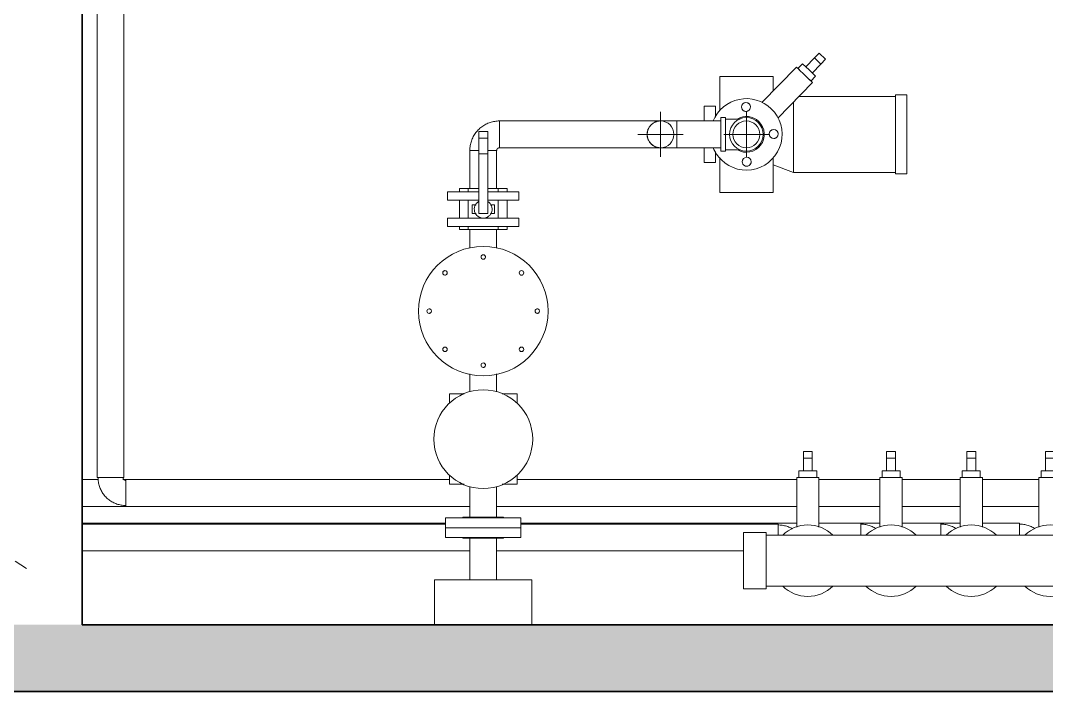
# Model space of a CAD drawing. Header units: metres. Extents: x -3 to 175, y -5 to 18.
# Drawn here: x 36.752 to 39.055, y -0.027 to 1.481 of the extents above; entities that cross this region are included whole.
import ezdxf

# ---------------------------------------------------------------- set-up
doc = ezdxf.new("R2010")
doc.units = ezdxf.units.M
for name, color, linetype, lineweight in [('A-WALL-PATT', 7, 'Continuous', 35), ('I-WALL', 7, 'Continuous', 9), ('M-EQPM', 7, 'Continuous', 9), ('P-PIPE', 7, 'Continuous', 9), ('P-PIPE-CNTR', 7, 'Continuous', 9)]:
    doc.layers.add(name, color=color, linetype=linetype, lineweight=lineweight)
pattern_1 = [(50, (30.7992, 0), (0.728738, -0.06376), [0.0762, -0.8382]), (355, (30.7992, 0), (-0.14097, 0.764224), [0.06096, -0.67056]), (100.451, (30.85994, -0.0053), (0.58777, 0.700469), [0.06476, -0.71236]), (46.184, (30.7992, 0.2032), (1.084314, -0.168175), [0.1143, -1.257]), (96.636, (30.8896, 0.1892), (0.94999, 0.989753), [0.09714, -1.069]), (351.184, (30.7992, 0.2032), (0.94969, 0.990147), [0.09144, -1.006]), (21, (30.9008, 0.1524), (0.606457, -0.409065), [0.0762, -0.8382]), (326, (30.9008, 0.1524), (0.247208, 0.73675), [0.06096, -0.67056]), (71.451, (30.95135, 0.1183), (0.85367, 0.327687), [0.06476, -0.71236]), (37.5, (30.7992, 0), (0.0123552, 0.3382243), [0.03353, -0.6289, 0.03353, -0.64719, -0.6731]), (37.5, (30.7992, 0), (0.0123552, 0.3382243), [-1.343, 0.03353, -0.63957]), (7.5, (30.7992, 0), (0.2672815, 0.4007255), [0.03353, -0.35458, 0.03353, -0.61366, -0.25654]), (7.5, (30.7992, 0), (0.2672815, 0.4007255), [-1.035, 0.03353, -0.22301]), (327.5, (30.57264, 0), (0.5423632, -0.0229212), [0.03353, -0.22047, 0.03353, -0.75895, -1.052]), (327.5, (30.57264, 0), (0.5423632, -0.0229212), [-1.046, 0.03353, -1.018]), (317.5, (30.47104, 0), (0.592516, 0.101701), [0.03353, -0.29667, 0.03353, -0.49276, -0.74676]), (317.5, (30.47104, 0), (0.592516, 0.101701), [-0.85649, 0.03353, -0.71323])]

# ---------------------------------------------------------------- blocks, each defined once
blk = doc.blocks.new('M_End Suction Pump - Close Coupled - 3_6 LPS - 0_9 Meter Head-2995369-N-Estancos')
at = {"layer": 'M-EQPM'}
for p, q in [((0.0472, 0.2381), (-0.0726, 0.2381)), ((-0.0726, 0.2381), (-0.0726, 0.1605)), ((0.0472, 0.16), (0.0472, 0.2381)), ((-0.3473, 0.1962), (-0.3727, 0.1962)), ((-0.3727, 0.1962), (-0.3727, 0.0192)), ((-0.3473, 0.0192), (-0.3473, 0.1962)), ((-0.1187, 0.193), (-0.3473, 0.193)), ((-0.0726, 0.1763), (-0.1187, 0.193)), ((-0.1187, 0.193), (-0.1187, 0.0345)), ((0.0823, 0.1712), (0.0569, 0.1712)), ((0.0569, 0.1712), (0.0569, 0.1459)), ((0.0823, 0.1379), (0.0823, 0.1712)), ((0.0569, 0.0699), (0.0569, 0.0442)), ((0.0823, 0.0442), (0.0823, 0.0775)), ((0.0472, -0.0227), (0.0472, 0.0549)), ((0.0569, 0.0442), (0.0823, 0.0442)), ((-0.3727, 0.0192), (-0.3473, 0.0192)), ((-0.3473, 0.0224), (-0.1306, 0.0224)), ((-0.0726, 0.0096), (-0.0726, -0.0227)), ((-0.0726, -0.0227), (0.0472, -0.0227))]:
    blk.add_line(p, q, dxfattribs=at)
blk = doc.blocks.new('M_Valvula - 50_8mm-3002800-N-Estancos')
at = {"layer": 'P-PIPE'}
for p, q in [((-0.1868, 0.025), (-0.0754, 0.025)), ((-0.1868, 0.025), (-0.1868, 0.0157)), ((-0.2451, 0.01), (-0.23, 0.01)), ((-0.2451, 0.01), (-0.2451, -0.01)), ((-0.23, 0.01), (-0.202, 0.01)), ((-0.23, -0.01), (-0.23, 0.01)), ((-0.1868, 0.0201), (-0.202, 0.0201)), ((-0.202, 0), (-0.202, 0.0201)), ((-0.202, -0.0201), (-0.202, 0)), ((-0.1868, 0), (-0.1868, 0.0172)), ((-0.1868, -0.0172), (-0.1868, 0)), ((-0.23, -0.01), (-0.2451, -0.01)), ((-0.202, -0.01), (-0.23, -0.01)), ((-0.202, -0.0201), (-0.1868, -0.0201)), ((-0.1868, -0.0157), (-0.1868, -0.025)), ((-0.0754, -0.025), (-0.1868, -0.025))]:
    blk.add_line(p, q, dxfattribs=at)
for centre, radius, start, end in [((0, 0), 0.0803, 360, 180), ((-0.0435, 0.0435), 0.01, 75, 225), ((-0.0435, 0.0435), 0.01, 45, 225), ((-0.0435, 0.0435), 0.01, 225, 45), ((-0.0435, 0.0435), 0.01, 45, 60), ((-0.0435, 0.0435), 0.01, 15, 45), ((0.0435, 0.0435), 0.01, 135, 315), ((0.0435, 0.0435), 0.01, 135, 315), ((0.0435, 0.0435), 0.01, 90, 135), ((0.0435, 0.0435), 0.01, 315, 135), ((0.0435, 0.0435), 0.01, 360, 75), ((-0.0435, 0.0435), 0.01, 225, 360), ((0, 0), 0.0402, 14.0181, 180), ((0.0435, 0.0435), 0.01, 315, 345), ((0, 0), 0.0803, 180, 292.1296), ((0, 0), 0.0402, 180, 255), ((0, 0), 0.0803, 336.1914, 360), ((-0.0435, -0.0435), 0.01, 135, 210), ((-0.0435, -0.0435), 0.01, 135, 315), ((-0.0435, -0.0435), 0.01, 315, 135), ((-0.0435, -0.0435), 0.01, 330, 105), ((-0.0435, -0.0435), 0.01, 225, 315)]:
    blk.add_arc(centre, radius, start, end, dxfattribs=at)
blk = doc.blocks.new('M_RVR_Codo material - CO - Codo-2999523-N-Estancos')
at = {"layer": 'P-PIPE'}
for p, q in [((-0.0365, 0.0302), (-0.0365, 0)), ((-0.0101, 0.0365), (-0.0302, 0.0365)), ((0.0302, 0.0365), (0.0101, 0.0365)), ((-0.0365, 0), (-0.0365, -0.0302))]:
    blk.add_line(p, q, dxfattribs=at)
at = {"layer": 'P-PIPE', "flags": 128}
for points in [[(-0.0302, 0.0365), (-0.0302, 0.0363), (-0.0302, 0.036), (-0.0302, 0.0358), (-0.0303, 0.0355), (-0.0303, 0.0353), (-0.0304, 0.035), (-0.0304, 0.0348), (-0.0305, 0.0345), (-0.0306, 0.0343), (-0.0307, 0.0341), (-0.0308, 0.0338), (-0.0309, 0.0336), (-0.031, 0.0334), (-0.0312, 0.0332), (-0.0313, 0.033), (-0.0314, 0.0327), (-0.0316, 0.0325), (-0.0318, 0.0324), (-0.0319, 0.0322), (-0.0321, 0.032), (-0.0323, 0.0318), (-0.0325, 0.0316), (-0.0327, 0.0315), (-0.0329, 0.0313), (-0.0331, 0.0312), (-0.0333, 0.0311), (-0.0335, 0.0309), (-0.0338, 0.0308), (-0.034, 0.0307), (-0.0342, 0.0306), (-0.0345, 0.0305), (-0.0347, 0.0305), (-0.035, 0.0304), (-0.0352, 0.0303), (-0.0355, 0.0303), (-0.0357, 0.0302), (-0.036, 0.0302), (-0.0362, 0.0302), (-0.0365, 0.0302), (-0.0365, 0.0302)], [(-0.0365, -0.0302), (-0.0339, -0.0301), (-0.0312, -0.03), (-0.0285, -0.0297), (-0.0259, -0.0293), (-0.0233, -0.0289), (-0.0207, -0.0283), (-0.0181, -0.0276), (-0.0155, -0.0268), (-0.013, -0.0259), (-0.0106, -0.0249), (-0.0081, -0.0238), (-0.0057, -0.0226), (-0.0034, -0.0214), (-0.0011, -0.02), (0.0011, -0.0185), (0.0033, -0.017), (0.0054, -0.0153), (0.0075, -0.0136), (0.0094, -0.0118), (0.0113, -0.01), (0.0131, -0.008), (0.0149, -0.006), (0.0165, -0.0039), (0.0181, -0.0017), (0.0196, 0.0005), (0.021, 0.0028), (0.0223, 0.0051), (0.0235, 0.0075), (0.0246, 0.0099), (0.0257, 0.0124), (0.0266, 0.0149), (0.0274, 0.0174), (0.0281, 0.02), (0.0287, 0.0226), (0.0292, 0.0252), (0.0296, 0.0278), (0.0299, 0.0305), (0.0301, 0.0331), (0.0302, 0.0358), (0.0302, 0.0365)]]:
    blk.add_lwpolyline(points, dxfattribs=at)
blk = doc.blocks.new('M_Valvula - 50_8mm-V83-N-Estancos')
at = {"layer": 'P-PIPE'}
for p, q in [((6.9815, 1.216), (6.9815, 1.2312)), ((7.0015, 1.2312), (6.9815, 1.2312)), ((7.0015, 1.2312), (7.0015, 1.216)), ((6.9815, 1.181), (6.9815, 1.216)), ((7.0015, 1.216), (6.9815, 1.216)), ((7.0015, 1.216), (7.0015, 1.181)), ((6.9815, 1.0859), (6.9815, 1.181)), ((7.0015, 1.181), (6.9815, 1.181)), ((7.0015, 1.181), (7.0015, 1.0859)), ((6.9111, 1.0958), (6.9111, 1.0768)), ((6.9111, 1.0958), (6.9812, 1.0958)), ((6.938, 1.103), (6.938, 1.0958)), ((6.938, 1.103), (6.938, 1.0958)), ((6.9383, 1.103), (6.938, 1.103)), ((6.9551, 1.103), (6.938, 1.103)), ((6.958, 1.103), (6.9551, 1.103)), ((6.9811, 1.103), (6.9575, 1.103)), ((6.958, 1.0958), (6.958, 1.103)), ((6.9815, 1.0469), (6.9815, 1.0859)), ((7.0015, 1.0859), (7.0015, 1.0469)), ((7.0017, 1.0958), (7.0718, 1.0958)), ((7.0254, 1.103), (7.0019, 1.103)), ((7.0249, 1.103), (7.0249, 1.0958)), ((7.0279, 1.103), (7.0249, 1.103)), ((7.0449, 1.103), (7.0279, 1.103)), ((7.0449, 1.103), (7.0446, 1.103)), ((7.0449, 1.0958), (7.0449, 1.103)), ((7.0449, 1.0958), (7.0449, 1.103)), ((7.0718, 1.0768), (7.0718, 1.0958)), ((6.9111, 1.0768), (6.9812, 1.0768)), ((6.938, 1.0768), (6.938, 1.0366)), ((6.958, 1.0366), (6.958, 1.0768)), ((6.9665, 1.0469), (6.9665, 1.0665)), ((6.9754, 1.0665), (6.9665, 1.0665)), ((7.0017, 1.0768), (7.0718, 1.0768)), ((7.0165, 1.0665), (7.0075, 1.0665)), ((7.0165, 1.0665), (7.0165, 1.0469)), ((7.0249, 1.0768), (7.0249, 1.0366)), ((7.0449, 1.0366), (7.0449, 1.0768)), ((6.9754, 1.0469), (6.9665, 1.0469)), ((6.9815, 1.0469), (7.0015, 1.0469)), ((7.0165, 1.0469), (7.0075, 1.0469)), ((6.9111, 1.0366), (6.9111, 1.0176)), ((6.9915, 1.0366), (6.9111, 1.0366)), ((6.9111, 1.0176), (6.9915, 1.0176)), ((6.938, 1.0176), (6.938, 1.0112)), ((6.938, 1.0176), (6.938, 1.0112)), ((6.958, 1.0112), (6.958, 1.0176)), ((7.0718, 1.0366), (6.9915, 1.0366)), ((6.9915, 1.0176), (7.0718, 1.0176)), ((7.0249, 1.0176), (7.0249, 1.0112)), ((7.0449, 1.0112), (7.0449, 1.0176)), ((7.0449, 1.0112), (7.0449, 1.0176)), ((7.0718, 1.0176), (7.0718, 1.0366)), ((6.938, 1.0112), (6.9383, 1.0112)), ((6.938, 1.0112), (6.9551, 1.0112)), ((6.9551, 1.0112), (6.958, 1.0112)), ((6.9575, 1.0112), (6.9915, 1.0112)), ((6.9915, 1.0112), (7.0254, 1.0112)), ((7.0249, 1.0112), (7.0279, 1.0112)), ((7.0279, 1.0112), (7.0449, 1.0112)), ((7.0446, 1.0112), (7.0449, 1.0112))]:
    blk.add_line(p, q, dxfattribs=at)
for start, end in [(121.6852, 270), (270, 58.3148)]:
    blk.add_arc((6.9915, 1.0567), 0.0201, start, end, dxfattribs=at)
blk = doc.blocks.new('M_Transición Tuberia - M_Transición Tuberia-3007440-N-Estancos')
at = {"layer": 'P-PIPE'}
for centre, radius, start, end in [((0, 0), 0.1455, 0, 180), ((0, 0.1215), 0.005, 360, 180), ((0, 0.1215), 0.005, 150, 180), ((0, 0.1215), 0.005, 180, 210), ((0, 0.1215), 0.005, 180, 360), ((0, 0.1215), 0.005, 60, 120), ((0, 0.1215), 0.005, 240, 300), ((0, 0.1215), 0.005, 0, 30), ((0, 0.1215), 0.005, 330, 360), ((-0.0859, 0.0859), 0.005, 0, 180), ((-0.0859, 0.0859), 0.005, 150, 180), ((-0.0859, 0.0859), 0.005, 180, 210), ((-0.0859, 0.0859), 0.005, 180, 360), ((-0.0859, 0.0859), 0.005, 60, 120), ((-0.0859, 0.0859), 0.005, 240, 315), ((-0.0859, 0.0859), 0.005, 0, 30), ((-0.0859, 0.0859), 0.005, 330, 360), ((0.0859, 0.0859), 0.005, 0, 180), ((0.0859, 0.0859), 0.005, 180, 210), ((0.0859, 0.0859), 0.005, 180, 360), ((0.0859, 0.0859), 0.005, 150, 165), ((0.0859, 0.0859), 0.005, 60, 120), ((0.0859, 0.0859), 0.005, 240, 315), ((0.0859, 0.0859), 0.005, 0, 30), ((0.0859, 0.0859), 0.005, 330, 360), ((0, 0), 0.1455, 180, 0), ((-0.1215, 0), 0.005, 0, 180), ((-0.1215, 0), 0.005, 180, 210), ((-0.1215, 0), 0.005, 60, 152.0239), ((-0.1215, 0), 0.005, 315, 0), ((-0.1215, 0), 0.005, 0, 15), ((0.1215, 0), 0.005, 360, 180), ((0.1215, 0), 0.005, 180, 360), ((0.1215, 0), 0.005, 60, 152.0239), ((0.1215, 0), 0.005, 330, 360), ((0.1215, 0), 0.005, 360, 15), ((-0.1215, 0), 0.005, 180, 360), ((-0.1215, 0), 0.005, 240, 285), ((0.1215, 0), 0.005, 180, 225), ((0.1215, 0), 0.005, 240, 315), ((-0.0859, -0.0859), 0.005, 0, 180), ((-0.0859, -0.0859), 0.005, 150, 180), ((-0.0859, -0.0859), 0.005, 180, 210), ((-0.0859, -0.0859), 0.005, 180, 360), ((-0.0859, -0.0859), 0.005, 225, 300), ((-0.0859, -0.0859), 0.005, 60, 120), ((-0.0859, -0.0859), 0.005, 303.0095, 360), ((-0.0859, -0.0859), 0.005, 0, 30), ((0.0859, -0.0859), 0.005, 0, 180), ((0.0859, -0.0859), 0.005, 150, 180), ((0.0859, -0.0859), 0.005, 180, 210), ((0.0859, -0.0859), 0.005, 180, 360), ((0.0859, -0.0859), 0.005, 225, 300), ((0.0859, -0.0859), 0.005, 60, 120), ((0.0859, -0.0859), 0.005, 315, 360), ((0.0859, -0.0859), 0.005, 0, 30), ((0, -0.1215), 0.005, 360, 180), ((0, -0.1215), 0.005, 150, 180), ((0, -0.1215), 0.005, 180, 360), ((0, -0.1215), 0.005, 180, 360), ((0, -0.1215), 0.005, 60, 120), ((0, -0.1215), 0.005, 0, 15)]:
    blk.add_arc(centre, radius, start, end, dxfattribs=at)
blk = doc.blocks.new('M_Globe Valve - 50-450 mm - Flanged - 50 mm-3008808-N-Estancos')
at = {"layer": 'P-PIPE'}
for p, q in [((-0.0825, 0.076), (-0.1015, 0.076)), ((-0.1015, 0.076), (-0.1015, 0.0428)), ((-0.0825, 0.0734), (-0.0825, 0.076)), ((0.1015, 0.076), (0.0825, 0.076)), ((0.0825, 0.076), (0.0825, 0.0734)), ((0.1015, 0.0428), (0.1015, 0.076)), ((-0.1015, -0.0428), (-0.1015, -0.076)), ((0.1015, -0.076), (0.1015, -0.0428)), ((-0.1015, -0.076), (-0.0825, -0.076)), ((-0.0825, -0.076), (-0.0825, -0.0734)), ((0.0825, -0.0734), (0.0825, -0.076)), ((0.0825, -0.076), (0.1015, -0.076))]:
    blk.add_line(p, q, dxfattribs=at)
for start, end in [(360, 180), (180, 360)]:
    blk.add_arc((0, 0), 0.111, start, end, dxfattribs=at)
blk = doc.blocks.new('M_Flange - Blind - Steel - Class 300 - Standard-3009761-N-Estancos')
at = {"layer": 'P-PIPE'}
for p, q in [((0.0235, 0.0844), (0.0016, 0.0844)), ((0.0016, 0.0844), (0.0016, -0.0844)), ((0.0235, -0.0844), (0.0235, 0.0844)), ((0.0016, 0.0456), (0, 0.0456)), ((0, 0.0456), (0, -0.0456)), ((0, 0.0456), (0, 0.044)), ((0, -0.044), (0, -0.0456)), ((0, -0.0456), (0.0016, -0.0456)), ((0.0016, -0.0844), (0.0235, -0.0844))]:
    blk.add_line(p, q, dxfattribs=at)
blk = doc.blocks.new('M_Flange - Blind - Steel - Class 300 - Standard-3009813-N-Estancos')
at = {"layer": 'P-PIPE'}
for p, q in [((0.0235, 0.0844), (0.0016, 0.0844)), ((0.0016, 0.0844), (0.0016, -0.0844)), ((0.0235, -0.0844), (0.0235, 0.0844)), ((0.0016, 0.0456), (0, 0.0456)), ((0, 0.0456), (0, 0.044)), ((0, 0.0456), (0, -0.0456)), ((0, -0.044), (0, -0.0456)), ((0, -0.0456), (0.0016, -0.0456)), ((0.0016, -0.0844), (0.0235, -0.0844))]:
    blk.add_line(p, q, dxfattribs=at)
blk = doc.blocks.new('Acero - Terminal - A - Terminal-3009927-N-Estancos')
at = {"layer": 'P-PIPE'}
for p, q in [((0.051562, 0.0635), (0, 0.0635)), ((0, 0.0635), (0, -0.0635)), ((0.051562, -0.0635), (0.051562, 0.0635)), ((0, -0.0635), (0.051562, -0.0635))]:
    blk.add_line(p, q, dxfattribs=at)
blk = doc.blocks.new('M_RVR_Codo material - CO - Codo-V84-N-Estancos')
at = {"layer": 'P-PIPE', "flags": 128}
for points in [[(-0.0282, 0.0345), (-0.0282, 0.0343), (-0.0282, 0.034), (-0.0282, 0.0338), (-0.0283, 0.0335), (-0.0283, 0.0333), (-0.0284, 0.033), (-0.0284, 0.0328), (-0.0285, 0.0326), (-0.0286, 0.0323), (-0.0287, 0.0321), (-0.0288, 0.0318), (-0.0289, 0.0316), (-0.029, 0.0314), (-0.0292, 0.0312), (-0.0293, 0.031), (-0.0295, 0.0308), (-0.0296, 0.0306), (-0.0298, 0.0304), (-0.0299, 0.0302), (-0.0301, 0.03), (-0.0303, 0.0298), (-0.0305, 0.0297), (-0.0307, 0.0295), (-0.0309, 0.0293), (-0.0311, 0.0292), (-0.0313, 0.0291), (-0.0316, 0.0289), (-0.0318, 0.0288), (-0.032, 0.0287), (-0.0322, 0.0286), (-0.0325, 0.0285), (-0.0327, 0.0285), (-0.033, 0.0284), (-0.0332, 0.0283), (-0.0335, 0.0283), (-0.0337, 0.0283), (-0.034, 0.0282), (-0.0342, 0.0282), (-0.0345, 0.0282), (-0.0345, 0.0282)], [(-0.0345, -0.0282), (-0.032, -0.0281), (-0.0295, -0.028), (-0.027, -0.0277), (-0.0246, -0.0274), (-0.0221, -0.0269), (-0.0196, -0.0264), (-0.0172, -0.0258), (-0.0148, -0.025), (-0.0124, -0.0242), (-0.0101, -0.0232), (-0.0078, -0.0222), (-0.0056, -0.0211), (-0.0034, -0.0199), (-0.0012, -0.0186), (0.0009, -0.0172), (0.0029, -0.0158), (0.0049, -0.0142), (0.0068, -0.0126), (0.0087, -0.0109), (0.0105, -0.0092), (0.0122, -0.0073), (0.0138, -0.0054), (0.0154, -0.0035), (0.0169, -0.0014), (0.0183, 0.0006), (0.0196, 0.0028), (0.0208, 0.005), (0.0219, 0.0072), (0.023, 0.0095), (0.0239, 0.0118), (0.0248, 0.0142), (0.0256, 0.0166), (0.0262, 0.019), (0.0268, 0.0214), (0.0273, 0.0239), (0.0277, 0.0264), (0.0279, 0.0289), (0.0281, 0.0314), (0.0282, 0.0339), (0.0282, 0.0345)]]:
    blk.add_lwpolyline(points, dxfattribs=at)
blk = doc.blocks.new('M_Valvula - 50mm-V86-N-Estancos')
at = {"layer": 'P-PIPE'}
for p, q in [((-0.1868, 0.025), (-0.0754, 0.025)), ((-0.1868, 0.025), (-0.1868, 0.0157)), ((-0.2451, 0.01), (-0.23, 0.01)), ((-0.2451, 0.01), (-0.2451, -0.01)), ((-0.23, 0.01), (-0.202, 0.01)), ((-0.23, -0.01), (-0.23, 0.01)), ((-0.1868, 0.0201), (-0.202, 0.0201)), ((-0.202, 0), (-0.202, 0.0201)), ((-0.202, -0.0201), (-0.202, 0)), ((-0.1868, 0), (-0.1868, 0.0172)), ((-0.1868, -0.0172), (-0.1868, 0)), ((-0.23, -0.01), (-0.2451, -0.01)), ((-0.202, -0.01), (-0.23, -0.01)), ((-0.202, -0.0201), (-0.1868, -0.0201)), ((-0.1868, -0.0157), (-0.1868, -0.025)), ((-0.0754, -0.025), (-0.1868, -0.025))]:
    blk.add_line(p, q, dxfattribs=at)
for start, end in [(135.4526, 180), (360, 44.5474), (180, 224.5474), (315.4526, 360)]:
    blk.add_arc((0, 0), 0.0803, start, end, dxfattribs=at)
blk = doc.blocks.new('M_Valvula - 50mm-V87-N-Estancos')
at = {"layer": 'P-PIPE'}
for p, q in [((-0.1868, 0.025), (-0.0754, 0.025)), ((-0.1868, 0.025), (-0.1868, 0.0157)), ((-0.2451, 0.01), (-0.23, 0.01)), ((-0.2451, 0.01), (-0.2451, -0.01)), ((-0.23, 0.01), (-0.202, 0.01)), ((-0.23, -0.01), (-0.23, 0.01)), ((-0.1868, 0.0201), (-0.202, 0.0201)), ((-0.202, 0), (-0.202, 0.0201)), ((-0.202, -0.0201), (-0.202, 0)), ((-0.1868, 0), (-0.1868, 0.0172)), ((-0.1868, -0.0172), (-0.1868, 0)), ((-0.23, -0.01), (-0.2451, -0.01)), ((-0.202, -0.01), (-0.23, -0.01)), ((-0.202, -0.0201), (-0.1868, -0.0201)), ((-0.1868, -0.0157), (-0.1868, -0.025)), ((-0.0754, -0.025), (-0.1868, -0.025))]:
    blk.add_line(p, q, dxfattribs=at)
for start, end in [(135.4526, 180), (360, 44.5474), (180, 224.6114), (315.4526, 360)]:
    blk.add_arc((0, 0), 0.0803, start, end, dxfattribs=at)
blk = doc.blocks.new('M_RVR_Codo material - CO - Codo-3011395-N-Estancos')
at = {"layer": 'P-PIPE', "flags": 128}
blk.add_lwpolyline([(7.6857, 0.3386), (7.6844, 0.3394), (7.6822, 0.3405), (7.6799, 0.3416), (7.6776, 0.3426), (7.6752, 0.3435), (7.6729, 0.3443), (7.6705, 0.345), (7.668, 0.3456), (7.6656, 0.3461), (7.6631, 0.3466), (7.6606, 0.3469), (7.6581, 0.3471), (7.6556, 0.3472), (7.654, 0.3472)], dxfattribs=at)
blk = doc.blocks.new('M_RVR_Codo material - CO - Codo-3011588-N-Estancos')
at = {"layer": 'P-PIPE', "flags": 128}
blk.add_lwpolyline([(-0.0014, -0.0268), (0.0006, -0.0264), (0.003, -0.0258), (0.0054, -0.025), (0.0078, -0.0242), (0.0101, -0.0232), (0.0124, -0.0222), (0.0147, -0.0211), (0.0169, -0.0199), (0.019, -0.0186), (0.0211, -0.0172), (0.0232, -0.0158), (0.0251, -0.0142), (0.0271, -0.0126), (0.0289, -0.0109), (0.0301, -0.0098)], dxfattribs=at)
blk = doc.blocks.new('M_RVR_Codo material - CO - Codo-V93-N-Estancos')
at = {"layer": 'P-PIPE'}
for p, q in [((7.4261, 1.2248), (7.4261, 1.255)), ((7.4261, 1.1946), (7.4261, 1.2248))]:
    blk.add_line(p, q, dxfattribs=at)
at = {"layer": 'P-PIPE', "flags": 128}
for points in [[(7.364, 1.2408), (7.3647, 1.2418), (7.3654, 1.2428), (7.3661, 1.2438), (7.3669, 1.2447), (7.3677, 1.2456)], [(7.3694, 1.2473), (7.3703, 1.248), (7.3713, 1.2488), (7.3723, 1.2495), (7.3733, 1.2502)], [(7.3754, 1.2514), (7.3764, 1.2519), (7.3775, 1.2524), (7.3786, 1.2529), (7.3798, 1.2533), (7.3809, 1.2537)], [(7.3821, 1.254), (7.3833, 1.2543), (7.3844, 1.2545), (7.3856, 1.2547), (7.3868, 1.2548), (7.388, 1.2549), (7.3893, 1.255)], [(7.3906, 1.255), (7.391, 1.255), (7.3914, 1.255), (7.3919, 1.255), (7.3925, 1.255), (7.3931, 1.255), (7.3937, 1.255), (7.3944, 1.255), (7.3952, 1.255), (7.396, 1.255), (7.3968, 1.255), (7.3977, 1.255), (7.3986, 1.255), (7.3996, 1.255), (7.4007, 1.255), (7.4017, 1.255), (7.4028, 1.255), (7.404, 1.255), (7.4052, 1.255), (7.4064, 1.255), (7.4076, 1.255), (7.4089, 1.255), (7.4102, 1.255), (7.4115, 1.255), (7.4129, 1.255), (7.4142, 1.255), (7.4156, 1.255), (7.417, 1.255), (7.4185, 1.255), (7.4199, 1.255), (7.4214, 1.255), (7.4228, 1.255), (7.4243, 1.255), (7.4257, 1.255), (7.4261, 1.255)], [(7.3594, 1.2248), (7.3594, 1.226), (7.3595, 1.2272), (7.3596, 1.2284), (7.3598, 1.2296), (7.36, 1.2308), (7.3603, 1.2319), (7.3606, 1.2331)], [(7.3603, 1.2173), (7.3601, 1.2185), (7.3598, 1.2196), (7.3596, 1.2208), (7.3595, 1.222), (7.3594, 1.2232), (7.3594, 1.2244)], [(7.3609, 1.2343), (7.3613, 1.2354), (7.3618, 1.2365), (7.3623, 1.2376), (7.3628, 1.2387)], [(7.363, 1.2105), (7.3624, 1.2116), (7.3619, 1.2127), (7.3614, 1.2138), (7.361, 1.215), (7.3607, 1.2161)], [(7.3671, 1.2046), (7.3663, 1.2055), (7.3656, 1.2065), (7.3648, 1.2075), (7.3642, 1.2085)], [(7.3735, 1.1992), (7.3725, 1.1999), (7.3716, 1.2006), (7.3706, 1.2013), (7.3697, 1.2021), (7.3688, 1.2029)], [(7.3801, 1.1961), (7.3789, 1.1965), (7.3778, 1.197), (7.3767, 1.1975), (7.3756, 1.198)], [(7.3896, 1.1946), (7.3884, 1.1946), (7.3872, 1.1947), (7.386, 1.1948), (7.3848, 1.195), (7.3836, 1.1952), (7.3824, 1.1955), (7.3812, 1.1958)], [(7.4261, 1.1946), (7.4247, 1.1946), (7.4232, 1.1946), (7.4217, 1.1946), (7.4203, 1.1946), (7.4189, 1.1946), (7.4174, 1.1946), (7.416, 1.1946), (7.4146, 1.1946), (7.4132, 1.1946), (7.4119, 1.1946), (7.4106, 1.1946), (7.4092, 1.1946), (7.408, 1.1946), (7.4067, 1.1946), (7.4055, 1.1946), (7.4043, 1.1946), (7.4031, 1.1946), (7.402, 1.1946), (7.4009, 1.1946), (7.3999, 1.1946), (7.3989, 1.1946), (7.398, 1.1946), (7.397, 1.1946), (7.3962, 1.1946), (7.3954, 1.1946), (7.3946, 1.1946), (7.3939, 1.1946), (7.3932, 1.1946), (7.3926, 1.1946), (7.3921, 1.1946), (7.3916, 1.1946), (7.3911, 1.1946), (7.3907, 1.1946)]]:
    blk.add_lwpolyline(points, dxfattribs=at)

msp = doc.modelspace()

# ---------------------------------------------------------------- hatches: boundary and pattern name
at = {"layer": 'A-WALL-PATT', "lineweight": 9}
h = msp.add_hatch(dxfattribs=at)
h.set_pattern_fill('FP_1', color=256, style=0, pattern_type=2)
h.set_pattern_definition(pattern_1)
h.paths.add_polyline_path([(36.8836, 0.123), (36.89, 0.123), (36.89, 6.5676), (36.74, 6.5676), (36.74, 0.123)])
h.paths.add_polyline_path([(36.89, 6.7176), (36.89, 13.1528), (36.74, 13.1528), (36.74, 6.7176), (36.8836, 6.7176)])
h = msp.add_hatch(dxfattribs=at)
h.set_pattern_fill('FP_1', color=256, style=0, pattern_type=2)
h.set_pattern_definition(pattern_1)
h.paths.add_polyline_path([(48.5973, -0.027), (48.5973, 0.123), (31.6069, 0.123), (31.6069, -0.027), (48.2507, -0.027)])
h.paths.add_polyline_path([(31.5369, -0.027), (31.5369, 0.123), (30.9369, 0.123), (30.9369, -0.027), (31.4275, -0.027)])
h.paths.add_polyline_path([(30.8669, -0.027), (30.8669, 0.123), (24.9936, 0.123), (24.9936, -0.027), (30.8591, -0.027)])

# ---------------------------------------------------------------- linework, layer by layer
at = {"layer": 'I-WALL', "lineweight": 35}
for p, q in [((36.89, 0.123), (36.89, 1.8358)), ((43.6229, 0.123), (36.89, 0.123)), ((31.6069, -0.027), (48.8173, -0.027))]:
    msp.add_line(p, q, dxfattribs=at)
at = {"layer": 'P-PIPE'}
for p, q in [((36.9237, 1.8344), (36.9237, 0.4536)), ((36.984, 0.4536), (36.984, 1.8344)), ((38.2071, 1.2549), (37.8272, 1.2549)), ((37.8272, 1.2461), (37.8272, 1.2399)), ((38.3243, 1.2549), (38.2253, 1.2549)), ((38.2253, 1.2461), (38.2253, 1.2399)), ((38.335, 1.2624), (38.3243, 1.2624)), ((38.3243, 1.2624), (38.3243, 1.2248)), ((38.335, 1.2248), (38.335, 1.2624)), ((38.3674, 1.2593), (38.335, 1.2593)), ((37.8272, 1.2398), (37.8272, 1.2326)), ((37.8272, 1.2326), (37.8272, 1.217)), ((38.2253, 1.2398), (38.2253, 1.2326)), ((38.2253, 1.2326), (38.2253, 1.217)), ((38.3243, 1.2248), (38.3243, 1.1871)), ((38.335, 1.1871), (38.335, 1.2248)), ((37.8272, 1.217), (37.8272, 1.2097)), ((37.8272, 1.2097), (37.8272, 1.2035)), ((38.2253, 1.217), (38.2253, 1.2097)), ((38.2253, 1.2097), (38.2253, 1.2035)), ((37.7605, 1.1882), (37.7605, 1.103)), ((37.7756, 1.1882), (37.7694, 1.1882)), ((37.7806, 1.1882), (37.7756, 1.1882)), ((37.8057, 1.1882), (37.8008, 1.1882)), ((37.812, 1.1882), (37.8058, 1.1882)), ((37.8208, 1.1882), (37.8198, 1.1882)), ((37.8208, 1.103), (37.8208, 1.1882)), ((37.8272, 1.1956), (37.8272, 1.1946)), ((37.8272, 1.1946), (38.1937, 1.1946)), ((38.2004, 1.1946), (38.2071, 1.1946)), ((38.2253, 1.1946), (38.3243, 1.1946)), ((38.3243, 1.1871), (38.335, 1.1871)), ((38.335, 1.1902), (38.3674, 1.1902)), ((37.7605, 1.0112), (37.7605, 0.9689)), ((37.8208, 0.9689), (37.8208, 1.0112)), ((37.7605, 0.6866), (37.7605, 0.6466)), ((37.8208, 0.6466), (37.8208, 0.6866)), ((36.9265, 0.4492), (36.89, 0.4492)), ((36.9237, 0.4536), (36.984, 0.4536)), ((36.9884, 0.4492), (36.9817, 0.4492)), ((37.7147, 0.4492), (36.9884, 0.4492)), ((36.9884, 0.4492), (36.9884, 0.3889)), ((38.4945, 0.4492), (37.8667, 0.4492)), ((38.6815, 0.4492), (38.5445, 0.4492)), ((38.8615, 0.4492), (38.7315, 0.4492)), ((39.0385, 0.4492), (38.9115, 0.4492)), ((37.7605, 0.4334), (37.7605, 0.3646)), ((37.8208, 0.3646), (37.8208, 0.4334)), ((36.89, 0.3889), (36.9884, 0.3889)), ((36.9884, 0.3889), (37.7605, 0.3889)), ((37.8208, 0.3889), (38.4945, 0.3889)), ((38.5445, 0.3889), (38.6815, 0.3889)), ((38.7315, 0.3889), (38.8615, 0.3889)), ((38.9115, 0.3889), (39.0385, 0.3889)), ((37.7063, 0.3512), (36.89, 0.3512)), ((37.7063, 0.3492), (36.89, 0.3492)), ((38.4945, 0.3512), (37.8751, 0.3512)), ((38.4532, 0.3492), (37.8751, 0.3492)), ((38.4532, 0.3242), (38.4532, 0.3492)), ((38.6815, 0.3512), (38.5445, 0.3512)), ((38.8615, 0.3512), (38.7315, 0.3512)), ((38.8182, 0.3242), (38.8182, 0.3512)), ((38.9952, 0.3512), (38.9115, 0.3512)), ((38.9952, 0.3242), (38.9952, 0.3512)), ((39.8763, 0.3242), (38.4263, 0.3242)), ((37.7605, 0.3175), (37.7605, 0.2242)), ((37.8208, 0.2242), (37.8208, 0.3175)), ((36.89, 0.2889), (37.7605, 0.2889)), ((37.8208, 0.2889), (38.3747, 0.2889)), ((37.6811, 0.2242), (37.6811, 0.123)), ((37.9002, 0.2242), (37.6811, 0.2242)), ((37.9002, 0.123), (37.9002, 0.2242)), ((38.4263, 0.2099), (39.8763, 0.2099))]:
    msp.add_line(p, q, dxfattribs=at)
at = {"layer": 'P-PIPE', "color": 96, "true_color": 0x007f00}
for centre, start, end in [((38.1888, 1.2248), 0, 180), ((38.3815, 1.2248), 0, 180), ((38.1888, 1.2248), 180, 360), ((38.3815, 1.2248), 180, 360)]:
    msp.add_arc(centre, 0.0301, start, end, dxfattribs=at)
at = {"layer": 'P-PIPE'}
for start, end in [(0, 180), (180, 360)]:
    msp.add_arc((38.3815, 1.2248), 0.0376, start, end, dxfattribs=at)
msp.add_ellipse((38.6382, 0.321), major_axis=(0, 0.0302), ratio=0.000008, start_param=4.81845, end_param=6.283185, dxfattribs=at)
at = {"layer": 'P-PIPE-CNTR'}
for p, q in [((38.1888, 1.174), (38.1888, 1.2756)), ((38.3815, 1.174), (38.3815, 1.2756)), ((38.3815, 1.2624), (38.3815, 1.2756)), ((38.138, 1.2248), (38.2396, 1.2248)), ((38.2187, 1.2248), (38.2206, 1.2248)), ((38.3307, 1.2248), (38.4323, 1.2248)), ((38.4192, 1.2248), (38.4323, 1.2248)), ((38.3815, 1.174), (38.3815, 1.1871))]:
    msp.add_line(p, q, dxfattribs=at)

# ---------------------------------------------------------------- block references
at = {"layer": 'M-EQPM', "rotation": 180}
msp.add_blockref('M_End Suction Pump - Close Coupled - 3_6 LPS - 0_9 Meter Head-2995369-N-Estancos', (38.3688, 1.3325), dxfattribs=at)
at = {"layer": 'P-PIPE'}
for name, p, rotation in [('M_Valvula - 50_8mm-3002800-N-Estancos', (38.3815, 1.2248), 225.787368713447), ('M_RVR_Codo material - CO - Codo-2999523-N-Estancos', (37.7907, 1.2248), 180), ('M_Transición Tuberia - M_Transición Tuberia-3007440-N-Estancos', (37.7907, 0.8277), 269.9999999999997), ('M_Globe Valve - 50-450 mm - Flanged - 50 mm-3008808-N-Estancos', (37.7907, 0.54), 90), ('M_Valvula - 50mm-V87-N-Estancos', (38.5195, 0.267), 269.9999999999987), ('M_Valvula - 50mm-V86-N-Estancos', (38.7065, 0.267), 269.9999999999987), ('M_Valvula - 50mm-V86-N-Estancos', (38.8865, 0.267), 269.9999999999987), ('M_Valvula - 50mm-V86-N-Estancos', (39.0635, 0.267), 269.9999999999987), ('M_RVR_Codo material - CO - Codo-V84-N-Estancos', (36.9539, 0.419), 270), ('M_Flange - Blind - Steel - Class 300 - Standard-3009813-N-Estancos', (37.7907, 0.3646), 270.0000000000035), ('M_RVR_Codo material - CO - Codo-3011588-N-Estancos', (38.6525, 0.321), 134.9999999999982), ('M_RVR_Codo material - CO - Codo-3011588-N-Estancos', (38.8325, 0.321), 134.9999999999978), ('M_RVR_Codo material - CO - Codo-3011588-N-Estancos', (39.0095, 0.321), 134.9999999999974), ('M_Flange - Blind - Steel - Class 300 - Standard-3009761-N-Estancos', (37.7907, 0.3175), 90), ('Acero - Terminal - A - Terminal-3009927-N-Estancos', (38.4263, 0.267), 180)]:
    msp.add_blockref(name, p, dxfattribs=dict(at, rotation=rotation))
for name in ['M_RVR_Codo material - CO - Codo-V93-N-Estancos', 'M_Valvula - 50_8mm-V83-N-Estancos', 'M_RVR_Codo material - CO - Codo-3011395-N-Estancos']:
    msp.add_blockref(name, (30.7992, 0), dxfattribs=at)

doc.saveas('drawing.dxf')
